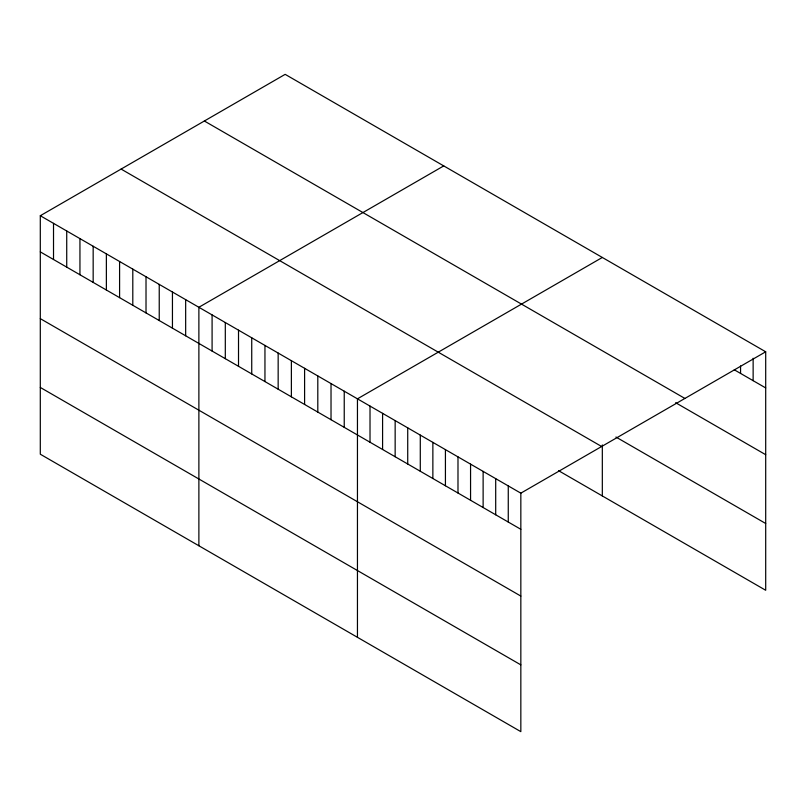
<?xml version="1.0" encoding="UTF-8"?>
<svg xmlns="http://www.w3.org/2000/svg" width="806" height="806" viewBox="0 0 806 806"><rect width="100%" height="100%" fill="white"/><g stroke="black" fill="none" stroke-linecap="round" stroke-linejoin="round"><path stroke-width="1.21" d="M40.3 215.726L520.837 493.161L520.837 731.647L40.3 454.211L40.3 215.726L285.163 74.353L765.7 351.789L765.7 590.274L558.608 470.704M443.743 165.905L198.881 307.277L198.881 545.763M602.324 257.457L357.451 398.829L357.451 637.314M520.837 493.161L765.7 351.789M734.276 369.793L765.7 387.928M204.361 121.011L684.899 398.446M675.63 402.698L765.7 454.705M615.935 437.033L765.7 523.497M121.102 169.079L601.639 446.504M40.3 251.875L520.837 529.3M40.3 318.642L520.837 596.077M40.3 387.444L520.837 664.869M753.136 358.237L753.136 380.674M740.563 365.944L740.563 373.42M602.324 444.952L602.324 495.942M508.264 485.907L508.264 522.046M495.7 478.653L495.7 514.792M483.126 471.389L483.126 507.538M470.563 464.135L470.563 500.284M457.989 456.881L457.989 493.02M445.426 449.627L445.426 485.766M432.862 442.373L432.862 478.512M420.289 435.109L420.289 471.258M407.725 427.855L407.725 464.004M395.152 420.601L395.152 456.74M382.588 413.347L382.588 449.486M370.014 406.093L370.014 442.232M344.233 391.202L344.233 427.351M331.024 383.575L331.024 419.714M317.806 375.949L317.806 412.088M304.597 368.312L304.597 404.461M291.379 360.685L291.379 396.834M278.161 353.058L278.161 389.197M264.952 345.431L264.952 381.57M251.734 337.795L251.734 373.944M238.516 330.168L238.516 366.317M225.307 322.541L225.307 358.68M212.089 314.914L212.089 351.053M185.662 299.651L185.662 335.79M172.444 292.024L172.444 328.163M159.235 284.397L159.235 320.536M146.017 276.76L146.017 312.909M132.799 269.133L132.799 305.273M119.59 261.507L119.59 297.646M106.372 253.88L106.372 290.019M93.164 246.243L93.164 282.392M79.945 238.616L79.945 274.755M66.727 230.99L66.727 267.129M53.518 223.353L53.518 259.502"/></g></svg>
